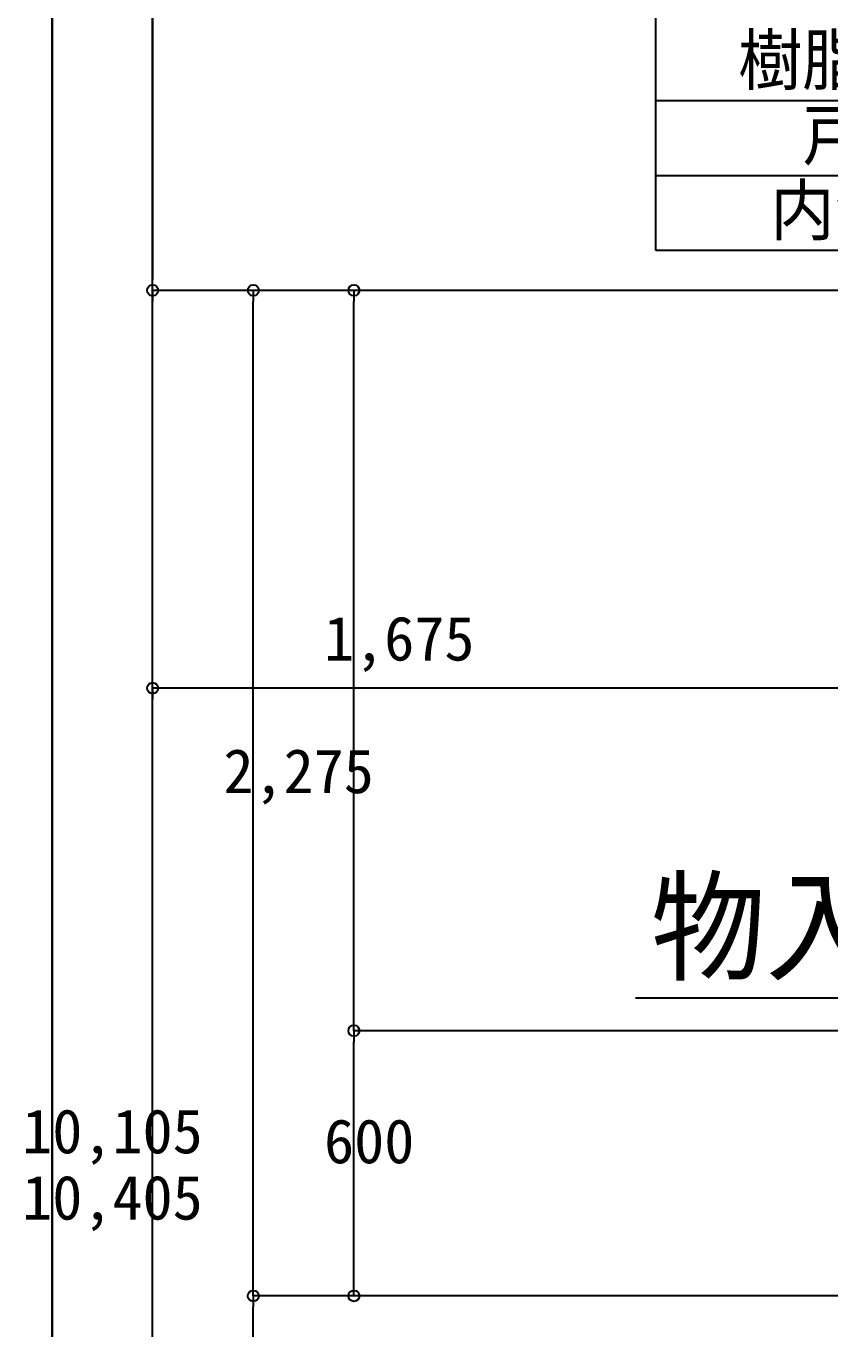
# Model space of a CAD drawing. Header units: metres. Extents: x 10861 to 26950, y 7268 to 22901.
# Drawn here: x 10861 to 12679, y 15480 to 18428 of the extents above; entities that cross this region are included whole.
import ezdxf

# ---------------------------------------------------------------- set-up
doc = ezdxf.new("R2010")
doc.units = ezdxf.units.M

msp = doc.modelspace()

# ---------------------------------------------------------------- linework, layer by layer
at = {"layer": 'データ 001_1F'}
for p, q in [((10920, 20905), (10920, 10850)), ((10920, 10550), (10920, 20905)), ((11147.5, 20905), (11147.5, 17855)), ((11147.5, 16955), (11147.5, 20205)), ((11147.5, 17830), (11147.5, 17855)), ((11375, 17830), (11147.5, 17830)), ((11147.5, 17830), (11147.5, 17805)), ((11147.5, 17830), (11147.5, 17830)), ((11397.5, 17830), (11147.5, 17830)), ((11147.5, 17830), (11147.5, 17830)), ((26390, 17830), (11375, 17830)), ((11625, 17830), (11375, 17830)), ((11375, 17830), (11375, 17805)), ((11375, 17830), (11375, 17830)), ((11375, 17830), (11375, 17830)), ((11397.5, 17830), (11397.5, 17830)), ((11852.5, 17830), (11602.5, 17830)), ((11602.5, 17830), (11602.5, 17805)), ((11602.5, 17830), (11602.5, 17830)), ((11625, 17830), (11625, 17830)), ((11852.5, 17830), (11852.5, 17830)), ((11147.5, 10850), (11147.5, 17805)), ((11375, 15580), (11375, 17805)), ((11602.5, 16180), (11602.5, 17805)), ((11147.5, 16930), (11147.5, 16955)), ((11147.5, 16930), (11147.5, 16905)), ((11147.5, 16930), (11147.5, 16930)), ((11397.5, 16930), (11147.5, 16930)), ((11397.5, 16930), (11397.5, 16930)), ((11397.5, 16930), (11397.5, 16930)), ((11147.5, 12738.6), (11147.5, 16905)), ((14739.5, 16228.5), (12239.5, 16228.5)), ((11602.5, 16155), (11602.5, 16180)), ((17322.3, 16155), (11602.5, 16155)), ((11852.5, 16155), (11602.5, 16155)), ((11602.5, 16155), (11602.5, 16130)), ((11602.5, 16155), (11602.5, 16155)), ((11852.5, 16155), (11852.5, 16155)), ((11852.5, 16155), (11852.5, 16155)), ((11602.5, 15580), (11602.5, 16130)), ((11375, 15555), (11375, 15580)), ((11602.5, 15555), (11602.5, 15580)), ((11375, 15555), (11375, 15530)), ((11375, 15555), (11375, 15555)), ((11625, 15555), (11375, 15555)), ((26390, 15555), (11602.5, 15555)), ((11852.5, 15555), (11602.5, 15555)), ((11625, 15555), (11625, 15555)), ((11625, 15555), (11625, 15555)), ((11852.5, 15555), (11852.5, 15555)), ((11375, 11760), (11375, 15530))]:
    msp.add_line(p, q, dxfattribs=at)
for centre in [(11147.5, 17830), (11147.5, 17830), (11375, 17830), (11602.5, 17830), (11147.5, 16930), (11147.5, 16930), (11602.5, 16155), (11602.5, 16155), (11375, 15555), (11375, 15555), (11602.5, 15555)]:
    msp.add_circle(centre, 12.5, dxfattribs=at)
at = {"layer": 'データ 001_2F'}
for p, q in [((10920, 10550), (10920, 20905)), ((11147.5, 16955), (11147.5, 20205)), ((12285, 17920), (12285, 19110)), ((12285, 18260), (13385, 18260)), ((12285, 18090), (13385, 18090)), ((13385, 17920), (12285, 17920)), ((11147.5, 16930), (11147.5, 16955)), ((11147.5, 16930), (11147.5, 16905)), ((11147.5, 16930), (11147.5, 16930)), ((11397.5, 16930), (11147.5, 16930)), ((26367.5, 16930), (11375, 16930)), ((11397.5, 16930), (11397.5, 16930)), ((11397.5, 16930), (11397.5, 16930)), ((11147.5, 12738.6), (11147.5, 16905))]:
    msp.add_line(p, q, dxfattribs=at)
msp.add_circle((11147.5, 16930), 12.5, dxfattribs=at)
msp.add_circle((11147.5, 16930), 12.5, dxfattribs=at)

# ---------------------------------------------------------------- texts
at = {"layer": 'データ 001_1F'}
for s, height, p in [('1,675', 100, (11535, 16992.5)), ('2,275', 100, (11307.5, 16692.5)), ('物入寸法\u3000床下ｴｱｺﾝ', 200, (12273.7, 16290)), ('10,105', 100, (10852.5, 15877.5)), ('600', 100, (11535, 15855)), ('10,405', 100, (10852.5, 15727.5))]:
    msp.add_text(s, height=height, dxfattribs=at).set_placement(p)
at = {"layer": 'データ 001_2F'}
for s, height, p in [('樹脂ｽﾍﾟｰｻｰ', 112, (12470.9, 18295.5)), ('戸先錠', 112, (12616.5, 18125.5)), ('内法2100', 112, (12543.7, 17955.5)), ('10,405', 100, (10852.5, 15727.5))]:
    msp.add_text(s, height=height, dxfattribs=at).set_placement(p)

doc.saveas('drawing.dxf')
